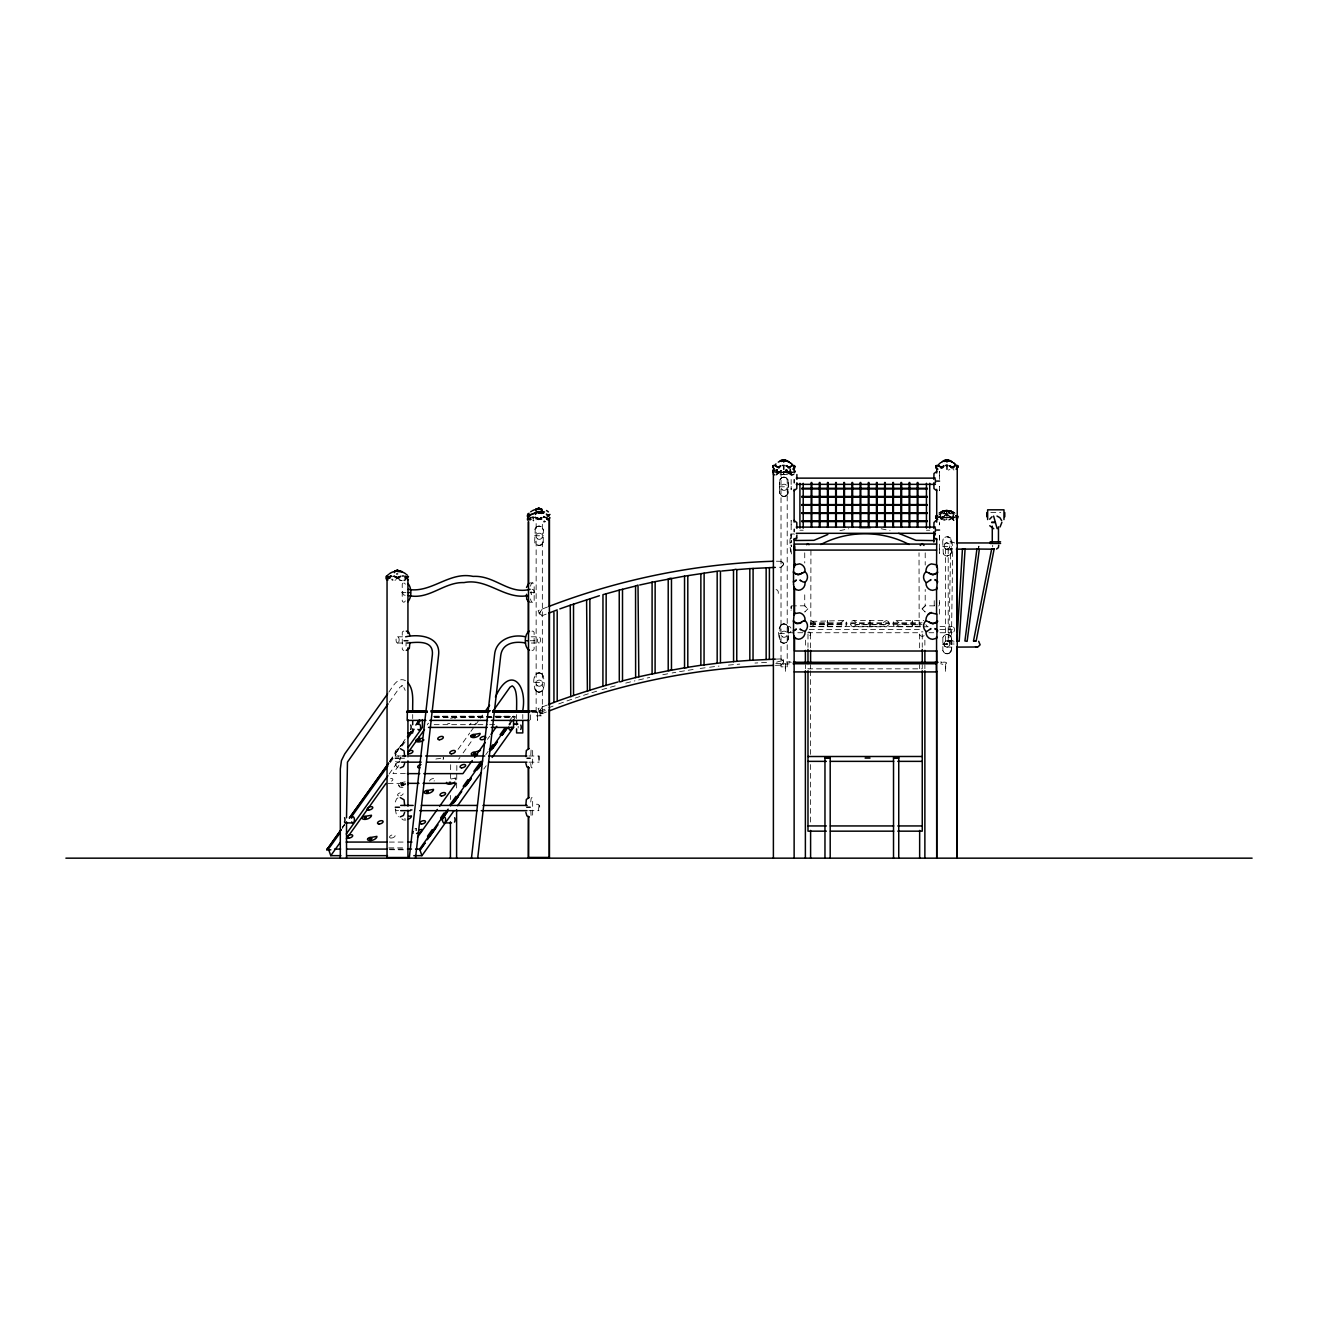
<?xml version="1.0" encoding="UTF-8"?>
<svg xmlns="http://www.w3.org/2000/svg" width="1318" height="1318" viewBox="0 0 1318 1318"><rect width="100%" height="100%" fill="white"/><g stroke="black" fill="none" stroke-linecap="round" stroke-linejoin="round"><path stroke-width="0.75" stroke-dasharray="5 3.75" d="M779.35 472.174L788.18 472.157M781.014 471.416L781.014 666.842L787.208 666.842L787.208 469.686M783.732 473.722L783.732 471.267L783.765 474.035M787.489 471.103L785.923 470.542L790.24 472.849L790.24 469.488M790.849 548.996C793.716 569.327 785.116 530.001 794.424 534.218M791.179 524.828L791.162 520.412L791.162 539.688L791.146 537.497M791.179 486.309C791.13 501.565 791.13 460.592 791.179 475.847M939.586 614.122L939.569 599.262L939.569 600.547M939.586 548.996L939.569 553.412L939.602 531.797M939.536 538.535L939.536 537.398C939.652 544.301 939.503 531.138 939.569 535.421M939.602 536.426L939.602 535.289M939.569 524.828L939.569 522.093M939.602 486.309L939.586 490.724L939.569 486.309M939.569 475.847L939.586 471.449L939.569 479.34M940.673 517.628L940.69 513.691L946.027 510.198M942.403 517.612L951.217 517.595M810.784 625.226L810.932 548.733M949.421 510.445L945.698 510.511L943.639 513.691C945.335 506.277 955.995 512.356 953.293 518.287L948.976 515.964L953.326 517.809A2.026 1.746 -90 0 0 953.771 519.144M954.627 514.284A13.823 11.977 90 0 0 946.802 510.923L946.818 519.737M946.785 519.737L946.785 518.732M531.088 591.452L531.105 593.792M948.927 641.075C956.028 642.657 945.434 637.632 951.448 644.008L951.448 640.976L948.878 641.174L950.607 549.161M951.398 644.008L952.716 548.898C940.541 553.741 941.744 537.332 954.66 542.95M530.742 802.003L531.072 798.889A4.415 1.12 -90 0 1 532.653 798.889L532.653 815.578A4.415 1.12 -90 0 1 531.072 815.578L530.742 808.988M827.127 622.607L827.49 620.564L827.869 622.607M869.567 622.607L869.946 620.564L870.325 622.607M912.007 622.607L912.385 620.564L912.764 622.607M827.869 624.732L827.506 626.775L827.127 624.732M870.325 624.732L869.946 626.775L869.567 624.732M912.764 624.732L912.385 626.775L912.007 624.732M790.915 608.241C791.525 600.794 791.228 615.967 791.08 610.316M450.69 764.687L450.41 779.169M456.852 765.511L456.605 791.475M400.82 784.259C409.618 782.085 396.372 790.388 402.616 783.732M401.43 786.006L403.226 785.462M810.339 626.66L843.866 626.775C847.853 626.874 847.771 620.366 843.784 620.564L809.021 621.453M889.271 624.435L888.431 621.453L886.223 620.564L853.669 620.564C849.682 620.366 849.583 626.874 853.57 626.775L886.306 626.775L889.271 624.435L850.621 624.435M395.285 802.003L396.537 798.889A4.415 4.267 -90 0 1 398.448 797.752M543.214 542.143L543.378 529.391L541.171 526.722M535.833 690.863C533.411 685.706 531.648 674.322 539.111 672.888M534.696 677.287L534.861 676.15M542.242 674.173C544.647 679.132 545.586 687.485 541.171 691.571M543.527 687.749L542.934 689.957M781.772 495.848L779.564 493.163L779.729 480.427M788.082 639.922L788.395 628.324L787.093 625.193M943.293 553.807L944.017 554.73A4.415 4.415 0 0 0 950.245 554.73C952.996 550.183 953.178 542.489 950.212 538.024A4.415 4.415 0 0 0 944.017 538.024L942.7 541.154L943.309 553.807M951.53 551.616L950.921 553.807M942.864 637.78L942.864 650.532M949.981 641.882C951.266 645.079 947.494 648.868 944.709 646.182C940.64 639.049 954.051 640.136 957.313 640.894M951.662 638.769L951.662 649.23L949.454 653.053M992.685 545.257L992.685 546.855M978.582 548.832L978.945 546.097L978.253 548.733M920.574 626.775L896.026 626.775C892.039 626.874 892.121 620.366 896.108 620.564L923.902 620.564M791.508 540.677L790.915 542.934L791.508 540.693M530.511 586.197L531.072 584.22A4.415 2.191 -90 0 1 534.169 584.22L534.169 600.926A4.415 2.191 -90 0 1 531.072 600.926L530.511 598.949M791.459 605.885L804.738 605.802L807.852 608.9L804.738 611.997L806.698 610.036M783.386 564.697L781.014 567.201L775.215 567.399M840.933 622.607L843.784 620.564M883.373 622.607L886.223 620.564M934.231 600.695L934.248 608.9M534.696 529.391L536.904 526.722M535.306 528.337L534.696 541.006L536.904 544.812M543.378 542.143L541.171 544.812M779.564 480.427L780.701 478.45M786.039 495.848L788.098 493.163L788.395 481.564L786.039 477.742M787.802 494.234L788.23 481.564M781.772 624.501C777.192 628.389 778.213 637.022 780.701 641.899A4.415 4.415 0 0 0 786.945 641.899L788.395 638.785L788.082 627.17M780.157 626.116L779.581 638.785L781.772 642.591M942.864 540.001L943.309 538.947M942.848 637.632L943.309 636.726M950.921 651.438L951.448 650.532M458.664 759.25L459.949 757.438M778.658 473.129L776.401 474.991M416.224 830.258L415.121 829.879M542.242 713.483C534.729 712.923 548.239 699.825 539.227 711.374L542.225 713.45M553.082 706.086L539.836 711.193L539.243 712.89A684.421 684.421 0 0 1 546.311 710.089M941.381 519.226L941.826 517.612L940.986 519.572M942.716 517.628L939.421 516.524L942.271 518.287M388.826 692.164C392.533 687.106 397.476 676.414 405.532 680.632M389.205 702.296L399.931 687.172L402.517 685.739L401.133 685.739L403.687 687.139L405.203 690.352M342.351 827.193L344.723 823.882M389.716 760.931L396.817 750.996M398.003 749.332L405.104 739.398M342.186 828.099L344.69 824.59M389.7 761.623L394.626 754.703M395.631 753.303L405.334 739.727M342.235 828.231L344.608 824.903M389.733 761.755L394.494 755.099M395.68 753.435L405.186 740.139M390.293 762.562L396.24 754.242M402.188 745.922L405.763 740.93M389.074 774.045L400.985 757.405M398.81 765.478L392.978 773.633L405.318 773.633M458.071 749.332L469.735 732.989M470.905 731.358L474.414 726.465M475.584 724.834L479.077 719.925M480.246 718.294L482.586 715.031M463.129 752.908L472.47 739.843M487.446 739.349L489.769 736.087M485.798 754.703L488.171 751.375M509.572 721.407C511.862 714.372 519.523 714.521 511.664 721.869M508.814 724.29L512.372 719.298M509.242 725.048L512.801 720.073M483.805 769.053L486.194 765.725M789.037 473.508L788.724 472.174L789.367 474.019M952.42 519.457L951.777 517.612L952.09 518.946M780.157 479.357L781.772 477.742M943.293 636.561L944.017 635.803A4.415 4.415 0 0 1 950.245 635.803L951.003 636.726M943.293 651.438L944.017 652.509A4.415 4.415 0 0 0 950.245 652.509L951.003 651.603M781.014 567.218L783.403 564.779L783.287 561.353L775.346 561.188M539.227 613.414L542.341 608.965L539.326 613.43L542.341 615.588L539.21 613.381M922.979 608.026L925.203 605.802L925.203 589.492M922.122 608.9L925.203 611.997L922.106 608.9L925.203 605.802L938.548 605.901M538.881 755.988L539.046 762.166L539.095 756.021L528.831 755.988M788.444 472.849L791.113 471.103C789.153 476.539 773.748 474.974 780.8 470.757L777.62 472.849L777.636 469.488L776.401 470.098M940.673 518.287L944.627 515.964L940.311 518.287M405.186 595.291C401.858 595.983 401.858 588.866 405.186 589.541M938.729 513.064L943.589 510.56M786.039 642.591L786.945 641.899M951.497 518.287L954.183 516.524L951.052 517.628M939.223 512.636L942.634 510.873L940.953 511.598M394.955 580.315L396.207 579.558M454.759 718.178A4.893 2.438 -19.3 0 0 454.825 717.503L449.85 718.425M443.655 759.102L443.21 757.273M455.221 778.905A4.893 2.438 -19.3 0 0 455.303 778.23L449.899 779.202A2.537 1.269 -19.3 0 0 448.104 779.35M777.356 469.735L775.758 470.196M792.826 474.991L794.111 474.414M793.765 474.628L791.311 474.991M949.388 653.217L947.098 653.629M536.772 526.722L539.111 526.129M541.319 544.812L538.963 545.405M781.623 477.742L783.963 477.149M786.171 495.848L783.831 496.441M536.772 673.465L537.826 673.037M541.319 691.571L538.963 692.164M781.623 624.501L783.963 623.908M786.171 642.591L783.831 643.184M788.971 662.279L789.91 661.883M950.805 513.723L946.588 510.165L943.457 513.691L944.495 513.723M547.53 606.972L538.139 610.58L540.364 616.363L547.316 613.694M547.316 704.998L538.139 708.524L540.364 714.307L547.711 711.489M952.535 548.716L950.476 549.145M785.034 470.098L786.698 469.537M948.268 470.098L949.916 469.537M545.141 521.78L543.691 521.944L545.57 521.631M940.129 516.92L938.745 516.195L942.37 517.99L940.772 517.809L954.693 517.71M440.772 758.229L438.037 758.789A2.537 1.269 -19.3 0 0 435.072 759.497M405.153 781.838L402.418 782.414A2.537 1.269 -19.3 0 0 398.629 783.831L398.464 784.177A2.537 1.269 -19.3 0 0 398.86 785.083L399.865 786.961A4.893 2.438 -19.3 0 0 405.269 786.566M405.763 783.567L403.028 784.144A2.537 1.269 -19.3 0 0 399.239 785.561L399.074 785.923A2.537 1.269 -19.3 0 0 399.469 786.83L399.832 786.945M943.21 510.659L944.578 510.33M405.4 818.923L404.478 818.84M950.476 548.848L952.057 548.881M839.912 530.676L848.743 528.749M775.758 475.09L778.806 472.717L776.368 471.103L779.218 472.849M944.182 510.445L947.906 510.511L950.13 513.691L949.108 513.723A11.055 9.572 -90 0 0 942.535 517.628M950.871 549.046L951.711 549.046M949.965 513.691L946.802 510.181L948.433 510.313M947.065 510.165L951.184 511.763L952.914 514.251M946.901 549.161C950.888 549.309 950.888 542.802 946.901 542.95M947.181 653.794L948.317 653.646M792.596 474.991L789.169 473.805M945.171 510.313L946.785 510.181L942.782 513.723A11.055 9.572 -90 0 0 939.19 514.91M811.13 626.775L814.063 624.732L840.933 624.732L843.866 626.775M853.57 626.775L856.519 624.732L883.373 624.732L886.306 626.775M896.026 626.775L898.958 624.732L919.107 624.732M414.956 828.676A2.537 1.269 -19.3 0 1 416.093 828.66L416.537 828.627M793.123 472.174L788.691 472.289M791.723 472.289L788.625 472.305M786.78 472.289L780.816 472.305M949.833 517.71L943.869 517.727M945.517 515.783L947.263 515.717M953.985 517.776L951.678 517.727M775.215 659.132L783.287 658.868L783.485 665.079L775.396 665.343M766.549 662.509L762.512 662.641A684.421 684.421 0 0 0 754.934 663.053M776.599 662.196C792.299 657.039 774.77 669.379 783.386 663.448A684.421 684.421 0 0 0 775.791 663.613M539.046 805.43C536.838 819.499 544.96 799.202 533.098 805.43M775.907 471.696L792.415 471.696M773.995 472.19L793.502 472.19M779.416 486.803L788.395 486.803M990.823 512.587L1000.79 512.587M946.538 510.165L940.294 513.723L953.293 513.723M938.449 517.117L954.743 517.117M937.032 517.628L956.555 517.628M799.927 530.215L803.206 530.215M926.439 530.215L929.717 530.215M534.548 535.767L543.527 535.767M942.7 546.377L951.662 546.377M950.278 548.963L951.398 548.963M530.149 582.935L532.62 582.935M776.071 589.591C779.235 589.525 779.053 596.016 775.857 595.439M401.578 592.573L405.96 592.573M530.165 592.573L534.811 592.573M530.149 602.211L532.62 602.211M810.784 622.821L846.815 622.821M850.637 622.821L889.255 622.821M893.077 622.821L922.04 622.821M810.685 623.628L846.93 623.628M850.522 623.628L889.37 623.628M892.961 623.628L920.541 623.628M810.768 624.435L846.831 624.435M893.06 624.435L922.056 624.435M920.293 625.226L919.157 625.226L919.025 552.786M809.96 626.528L921.315 626.528M940.047 626.528L952.304 626.528M923.967 626.775L928.201 626.775M809.351 629.625L921.315 629.625M939.899 629.625L952.304 629.625M789.054 632.739L803.288 632.739M807.637 632.739L921.315 632.739M928.992 632.739L933.721 632.739M940.047 632.739L952.304 632.739M779.416 633.546L788.395 633.546M947.098 634.353L950.36 635.655L951.596 638.933M947.131 634.518L950.294 635.803M397.542 636.808L403.605 636.808M531.236 636.808L538.897 636.808M530.133 640.729L534.762 640.729M954.15 641.882L946.901 641.882L946.901 643.991M397.657 643.019L407.641 643.019M531.352 643.019L539.029 643.019M942.7 643.991L954.15 643.991M942.716 644.156L951.596 644.156M946.901 647.105L955.237 647.105M791.278 662.279C784.572 660.466 778.691 665.211 790.438 663.745M940.887 662.279L941.744 662.279L940.805 661.883M942.568 662.279C949.273 661.191 947.016 666.183 940.64 663.745M534.548 682.526L543.527 682.526M530.429 710.764C531.319 710.155 542.258 710.962 537.546 712.231L537.546 720.386L537.069 712.231L530.775 712.231L530.462 720.386M531.088 711.143L538.469 711.143M531.236 711.407L538.683 711.407M531.319 711.736L538.815 711.736M434.034 716.185L485.321 716.185M495.568 716.185L514.02 716.185M434.133 716.415L484.777 716.415M494.909 716.415L513.147 716.415M433.951 716.745L494.876 716.745M496.902 716.745L515.19 716.745M434.001 716.877L515.223 716.877M434.561 717.635L513.559 717.635M434.166 724.653L487.66 724.653M489.719 724.653L497.94 724.653M397.904 755.988L400.771 755.988M399.502 758.262L404.642 758.262M397.278 762.166L400.161 762.166M528.979 762.166L539.046 762.166M388.085 783.353L404.544 783.353M528.979 810.669L538.881 810.669M389.337 842.07L405.812 842.07M388.81 847.886L405.021 847.886M389.238 849.089L405.433 849.089M389.7 849.698L405.993 849.83M940.986 517.809L947.263 520.528L953.54 516.887L951.81 517.776M946.34 515.717L948.087 515.783M775.923 472.305L778.856 472.289L775.775 472.289M402.237 580.711L399.42 580.002M783.831 477.149L786.171 477.742M783.963 496.441L781.623 495.848M948.383 536.887L947.098 536.739L950.36 538.024L949.388 537.332M538.963 526.129L541.319 526.722M539.111 545.405L536.772 544.812M946.901 640.894L949.092 641.8L949.998 643.991A3.097 3.097 0 0 1 945.352 646.677A3.097 3.097 0 0 1 945.352 641.306A3.097 3.097 0 0 1 949.998 643.991M783.831 623.908L786.171 624.501M783.963 643.184L781.623 642.591M538.963 672.888L541.319 673.465M539.111 692.164L536.772 691.571M896.108 620.564L898.942 622.607M853.669 620.564L856.502 622.607M811.213 620.564L814.063 622.607M881.198 528.749L890.045 530.676M949.026 510.33L950.393 510.659M401.842 580.744L398.794 579.558M941.167 517.71C942.485 523.164 956.786 519.226 949.751 516.178L952.914 518.287L952.914 514.91M949.998 510.56L951.349 510.972M952.65 511.598L950.97 510.873L953.524 512.076M954.15 520.429L952.617 519.572M953.046 469.521L953.935 469.999M953.771 520.33L952.222 519.226M790.718 469.999L789.811 469.521L789.877 472.849L786.698 470.757C796.78 473.772 778.839 477.413 775.709 470.757L779.053 472.849L779.663 472.19A11.055 9.572 -90 0 1 781.327 470.411M952.271 511.384L954.38 512.636M781.459 561.452L783.353 563.297L781.014 561.007M532.093 589.311C536.64 589.706 532.406 598.8 531.105 593.825M788.164 471.531L789.383 472.289L787.999 472.19A11.055 9.572 -90 0 0 785.726 469.916M947.411 510.264L950.607 513.723A11.055 9.572 -90 0 1 954.232 514.91M778.707 472.569L781.574 470.542L777.258 472.849L777.258 469.488M927.197 626.38L925.813 624.732M786.039 624.501L787.653 626.116M541.171 673.465L543.378 676.15M534.696 688.886L536.904 691.571M954.034 512.422L955.188 513.262M783.353 661.241L781.014 658.967L783.238 661.125M806.698 607.763L804.738 605.802L804.738 591.535M950.921 538.947L951.497 551.616M950.921 636.561L951.448 637.78M942.848 650.367L943.309 651.603M787.802 479.357L788.246 480.427M534.696 542.143L535.141 543.197M454.595 716.943L455.204 718.689M455.072 777.669L455.913 779.959M402.418 782.414L403.028 784.144M416.109 828.676L416.719 830.406M398.431 784.556L399.041 786.302M791.064 544.993L791.492 546.706L791.08 545.009M779.729 493.163L779.564 481.564M543.214 529.391L543.378 530.544M395.285 763.501L396.537 766.615A4.415 4.267 -90 0 0 398.448 767.751M790.833 534.12L790.849 535.421M530.742 763.501L531.072 766.615A4.415 1.12 -90 0 0 532.653 766.615L532.653 749.909A4.415 1.12 -90 0 0 531.072 749.909L530.742 756.516M946.802 510.923L946.802 518.238M400.573 759.399L400.557 758.591A3.097 2.998 -90 0 0 400.326 757.817M940.311 514.91L940.311 517.628M939.602 523.691L939.602 524.828M939.586 602.524L939.586 603.677M791.146 535.289L790.849 538.535M951.497 638.769L951.53 649.395M948.202 548.848L948.202 641.207M945.599 548.848L945.599 641.207M945.681 663.745L945.681 671.916L945.187 663.745M925.203 552.819L925.203 565.043M924.874 640.169L924.874 648.341M924.874 664.651L924.874 668.72M922.254 634.057L922.254 647.352M922.254 664.618L922.254 668.836L807.983 668.836L807.983 664.618M919.651 634.057L919.651 648.341M919.651 664.651L919.651 668.72M912.385 622.607L912.385 624.732M869.946 622.607L869.946 624.732M827.506 622.607L827.506 624.732M810.603 634.057L810.603 648.341M810.603 664.651L810.603 668.72M810.603 670.763L810.603 754.374M810.603 764.555L810.603 824.475M807.983 634.057L807.983 647.352M805.38 640.169L805.38 648.341M805.38 664.651L805.38 668.72M804.738 552.819L804.738 563M785.528 663.745L785.528 671.916L785.05 663.745M542.341 524.284L542.341 715.822L536.146 715.822L536.146 518.518M522.785 714.504L522.785 718.59M516.59 714.603L516.59 718.672M450.41 795.429L450.41 799.482M412.699 714.504L412.699 718.59M406.043 642.476L406.043 645.968M395.285 753.039L395.285 756.516M395.285 808.988L396.537 815.578A4.415 4.267 -90 0 0 398.448 816.732M790.948 631.19A3.097 2.191 -90 0 1 787.653 632.014A3.097 2.191 -90 0 1 787.653 627.253A3.097 2.191 -90 0 1 790.948 628.076M777.29 472.289A2.026 1.746 -90 0 1 775.989 474.249M775.659 469.916A11.055 9.572 -90 0 1 776.318 469.488M792.415 474.249A2.026 1.763 -90 0 1 790.207 472.289M944.314 513.723A11.055 9.572 -90 0 1 950.888 517.628M938.993 514.284A13.823 11.961 -90 0 1 954.611 514.284M544.383 520.594A2.026 1.005 -90 0 1 543.675 521.203M787.093 495.14A4.415 4.415 0 0 1 780.866 495.14M780.866 478.45A4.415 4.415 0 0 1 787.093 478.45M780.701 625.193A4.415 4.415 0 0 1 786.945 625.193M542.242 544.12A4.415 4.415 0 0 1 535.998 544.12M535.833 527.414A4.415 4.415 0 0 1 542.077 527.414M535.833 674.173A4.415 4.415 0 0 1 542.077 674.173M786.764 469.323A3.114 3.114 0 0 1 785.594 470.444M542.242 690.863A4.415 4.415 0 0 1 535.998 690.863M558.733 703.911A684.421 684.421 0 0 1 598.323 690.714M601.964 689.627A684.421 684.421 0 0 1 618.406 685.03M625.753 683.103A684.421 684.421 0 0 1 634.963 680.829M638.653 679.956A684.421 684.421 0 0 1 649.758 677.436M662.773 674.75A684.421 684.421 0 0 1 670.219 673.333M672.098 672.987A684.421 684.421 0 0 1 675.821 672.312M679.561 671.669A684.421 684.421 0 0 1 694.553 669.28M700.188 668.457A684.421 684.421 0 0 1 707.717 667.452M709.595 667.221A684.421 684.421 0 0 1 719.018 666.101M728.459 665.112A684.421 684.421 0 0 1 739.793 664.107M950.212 652.344A4.415 4.399 0 0 1 943.985 652.344M405.318 600.926A4.415 2.191 -90 0 1 402.221 600.926L402.221 584.22A4.415 2.191 -90 0 1 403.193 583.083M404.329 583.083A4.415 2.191 -90 0 1 405.318 584.22M509.143 724.966A3.097 1.549 -90 0 1 510.659 724.225M518.188 727.948A3.097 1.549 -90 0 1 518.205 726.333M429.684 781.047A2.933 1.45 -19.3 0 1 433.671 778.526A2.933 1.45 -19.3 0 1 434.067 781.047M475.419 723.187A2.933 1.45 -19.3 0 1 474.216 724.867M469.834 724.867A2.933 1.45 -19.3 0 1 471.02 723.187M427.427 724.867A2.933 1.45 -19.3 0 1 428.63 723.187M405.763 784.243A4.893 2.438 -19.3 0 1 399.255 785.231M398.58 795.874A2.933 1.45 -19.3 0 1 398.794 793.403A2.933 1.45 -19.3 0 1 403.044 793.057A2.933 1.45 -19.3 0 1 400.623 795.71M390.589 778.576A2.933 1.45 -19.3 0 1 392.748 779.992A2.933 1.45 -19.3 0 1 388.876 781.887M449.85 723.335A4.893 2.438 -19.3 0 1 447.675 723.318M443.441 757.834A4.893 2.438 -19.3 0 1 442.98 759.234M402.056 818.676A2.537 1.269 -19.3 0 0 402.468 819.549L402.83 819.664A4.893 2.438 -19.3 0 0 405.845 819.994M403.819 631.091A4.415 2.224 -90 0 0 402.254 632.376L402.254 649.082A4.415 2.224 -90 0 0 403.819 650.367M396.372 756.252A3.097 2.998 -90 0 1 398.662 756.186M400.013 760.898A3.097 2.998 -90 0 1 395.268 761.03M398.547 810.504A2.636 2.554 -90 0 1 395.235 809.054M396.537 749.909A4.415 4.267 -90 0 1 398.448 748.772M531.961 631.24A4.415 2.224 -90 0 1 534.12 632.376L534.12 649.082A4.415 2.224 -90 0 1 531.961 650.219M924.099 635.655A2.62 2.257 0 0 1 919.733 634.65A2.62 2.257 0 0 1 922.93 631.882M808.659 631.882A2.62 2.257 0 0 1 810.504 634.65A2.62 2.257 0 0 1 807.308 636.248M942.337 516.92L941.398 517.71L943.853 516.178L942.403 516.887M950.294 554.73L947.098 556.015L950.36 554.73M533.444 711.407L533.444 711.407M540.116 715.822L540.1 711.984L540.116 715.822M953.853 631.833A3.097 2.191 -90 0 0 952.865 626.643A3.097 2.191 -90 0 0 950.179 630.432A3.097 2.191 -90 0 0 953.853 631.833M782.562 636.891A3.097 3.097 0 0 0 787.208 634.205A3.097 3.097 0 0 0 782.562 631.52A3.097 3.097 0 0 0 782.562 636.891M782.562 489.966A3.097 3.097 0 0 0 787.208 487.281A3.097 3.097 0 0 0 782.562 484.596A3.097 3.097 0 0 0 782.562 489.966M537.695 685.854A3.097 3.097 0 0 0 542.357 683.169A3.097 3.097 0 0 0 537.695 680.483A3.097 3.097 0 0 0 537.695 685.854M537.695 538.947A3.097 3.097 0 0 0 542.357 536.261A3.097 3.097 0 0 0 537.695 533.576A3.097 3.097 0 0 0 537.695 538.947M945.352 548.733A3.097 3.097 0 0 0 949.998 546.047A3.097 3.097 0 0 0 945.352 543.362A3.097 3.097 0 0 0 945.352 548.733M391.133 838.067A2.933 1.45 -19.3 0 0 395.136 835.546A2.933 1.45 -19.3 0 0 390.738 835.546A2.933 1.45 -19.3 0 0 391.133 838.067M540.1 642.031A3.097 1.549 -90 0 0 539.309 636.891A3.097 1.549 -90 0 0 537.48 640.828A3.097 1.549 -90 0 0 540.1 642.031M398.728 642.031A3.097 1.549 -90 0 0 397.937 636.891A3.097 1.549 -90 0 0 396.108 640.828A3.097 1.549 -90 0 0 398.728 642.031"/><path stroke-width="1.5" d="M783.732 466.374L783.732 469.34M790.24 466.654L790.24 467.956L785.923 465.633L787.489 466.21M793.535 621.766L793.535 620.63L793.535 633.266M793.535 572.803L793.535 571.666L793.535 584.302M794.54 546.542L794.54 550.084L936.554 550.084M795.677 629.625C796.912 627.352 796.006 630.778 793.601 630.399M795.677 580.645C796.912 578.388 796.006 581.798 793.601 581.436M796.879 535.092L796.5 538.255L794.029 539.688M800.586 629.625C798.395 627.73 802.547 631.207 804.804 631.223M800.586 580.645C798.131 578.256 803.733 583.89 805.66 581.699A6.936 6.936 0 0 0 805.298 571.897L798.131 574.961L793.584 572.506M936.719 671.208L936.719 858.166L936.571 636.676M936.719 662.987L936.719 650.664M940.854 466.654L940.854 467.956L944.034 465.864L941.579 467.396L942.584 467.692M946.967 465.518L946.967 469.34M953.474 466.654L953.474 467.956L949.141 465.633L952.601 467.396L951.398 467.659M957.23 646.561L957.23 858.166L957.23 468.846M957.23 632.179L957.23 547.942M957.23 543.823L957.23 519.177M783.749 462.124L783.749 460.987M946.967 462.124L946.983 460.987M936.686 589.064L936.686 589.064A13.724 5.239 -39.6 0 1 936.917 588.421L937.428 568.173M936.686 638.044L936.686 638.044A13.724 5.239 -39.6 0 1 936.917 637.401L936.933 614.682A13.361 5.091 35.4 0 1 936.686 614.023A9.539 1.236 35.4 0 1 936.521 613.76M783.749 460.641L783.749 460.608A13.823 11.977 90 0 1 784.688 460.641A13.823 11.961 -90 0 0 782.81 460.641M946.983 460.641L946.983 460.608A13.823 11.977 90 0 1 947.922 460.641A13.823 11.961 -90 0 0 946.044 460.641M400.029 571.024C390.095 569.145 410.656 572.655 397.492 571.501L397.459 570.381L394.247 571.501L397.113 570.381M538.98 513.328L538.98 511.615L542.802 513.328L539.342 511.615M538.897 513.213L538.963 511.648L535.701 512.735A13.823 13.823 0 0 0 531.681 514.448M398.596 571.32A13.823 6.92 -90 0 0 397.492 571.155L397.492 571.024A13.823 6.92 90 0 0 396.405 571.32M539.26 508.353L542.11 509.473L538.864 509.012A13.823 6.903 -90 0 1 540.495 509.506A13.823 6.92 90 0 0 537.233 509.506M794.77 467.956L794.556 465.649L794.326 467.297M957.774 465.649L957.543 467.297M794.853 471.103L794.787 472.289L794.556 470.542M957.609 515.964L957.379 517.628M958.087 466.21L957.906 467.396M957.906 516.524L957.626 518.287M937.51 572.869L937.51 571.732M937.51 621.832L937.51 620.696M962.47 548.799L956.934 641.009L959.207 641.256L965.073 549.128L964.018 549.062M526.508 587.433L528.946 583.182M793.881 566.575L793.535 571.567M794.029 614.962L793.535 620.531M450.69 782.249L449.29 782.249M409.255 858.166L432.353 654.865C433.721 640.729 419.421 641.767 407.641 643.019M415.499 858.166L438.564 655.211C440.92 636.413 419.338 633.777 405.631 636.808M471.465 858.166L494.596 654.519C495.93 639.625 512.455 633.596 525.47 636.808M477.709 858.166L500.725 655.557C502.257 642.887 515.124 640.927 525.585 643.019M1001.911 522.29L1000.065 526.953M395.285 753.039L395.861 750.832M404.642 763.484L403.407 766.549L400.277 767.9M404.642 812.465L403.407 815.512L400.277 816.88M990.872 549.161L979.356 549.062L967.115 641.322L964.908 640.993L976.935 548.815M794.26 663.58L795.594 662.279M408.316 710.764L406.669 712.231L427.18 712.231M930.475 580.48L930.903 579.591L925.994 583.149A6.936 6.936 0 0 0 932.666 590.349L936.587 589.245M930.475 629.444L930.903 628.554L925.994 632.129A6.936 6.936 0 0 0 932.666 639.312L936.587 638.209M652.097 674.009L671.472 670.088L671.472 578.487L670.269 578.223L668.21 579.063L668.21 670.697L671.224 670.252M991.861 549.128L994.167 548.832L976.111 641.289L973.689 640.894L974.776 641.158M793.963 565.999L794.079 565.57A13.361 5.091 -35.4 0 0 794.375 564.994L794.952 564.582M793.963 614.962L794.079 614.55A13.361 5.091 -35.4 0 0 794.375 613.957A9.539 1.236 -35.4 0 0 794.54 613.694M794.177 565.224L794.194 565.175A13.361 5.091 -35.4 0 0 794.424 564.582L795.001 564.17M794.177 614.204L794.194 614.139A13.361 5.091 -35.4 0 0 794.424 613.545A9.539 1.252 -35.4 0 0 794.589 613.282L795.001 613.15M392.039 576.493L390.688 576.015M399.206 577.202A11.055 5.519 -90 0 0 398.909 577.844L393.769 576.18L397.575 577.927L400.441 576.411M781.492 461.498L783.485 459.834L785.215 460.493L783.535 459.834L781.871 460.954M944.726 461.498L946.719 459.834L951.431 461.498M446.72 782.365L446.538 782.711A2.537 1.269 -19.3 0 0 446.95 783.617L447.329 783.749A4.893 2.438 -19.3 0 0 454.759 782.101M388.53 577.103L389.453 576.411L387.723 578.503L388.497 577.152M529.902 515.074L530.824 514.382L529.424 515.931L527.645 514.168L529.292 515.865M529.161 519.737L530.907 517.644L529.968 518.336M804.936 582.309L805.067 583.083A6.936 6.936 0 0 1 798.395 590.283L794.375 588.998A13.724 5.223 39.6 0 0 794.144 588.355L793.535 584.385M801.805 621.832C798.164 625.292 803.09 619.658 805.298 620.86A6.936 6.936 0 0 1 805.66 630.663L805.067 632.063A6.936 6.936 0 0 1 798.395 639.246L794.375 637.978A13.724 5.223 39.6 0 0 794.144 637.335L793.535 633.365M796.138 589.558L794.424 588.586A13.724 5.239 39.6 0 0 794.194 587.943L793.963 587.136M796.138 638.538L794.556 637.681A13.724 5.239 39.6 0 0 794.194 636.923L793.93 635.984M937.543 465.946L936.834 465.386L937.757 465.468M773.172 467.297L772.941 465.649L772.694 467.346M773.172 472.19L772.941 470.542L772.925 472.849M936.604 467.297L935.961 467.956L935.978 465.864L936.159 467.956M936.423 517.628C935.22 518.419 935.813 514.234 935.978 518.287M573.528 604.105L573.528 695.476L570.743 696.711L570.266 605.242L599.393 595.736M801.805 572.852L800.586 574.154L795.677 574.137L794.474 572.852M936.587 572.918L935.368 574.22L930.475 574.203L929.256 572.918M936.587 621.898L935.368 623.183L930.475 623.167L929.256 621.898M387.657 693.795L344.739 753.929L341.444 760.585L340.308 769.004L340.308 858.002M388.036 703.927L347.458 762.134L346.519 817.786M341.115 829.582L326.798 849.83L341.049 829.895M388.678 763.023L349.319 818.116L388.546 763.419M407.509 736.68L411.282 731.408M415.829 725.048L419.602 719.743M407.559 736.828L411.117 731.836M417.065 723.533L419.437 720.205M340.357 832.449L328.462 849.089L330.769 855.662L340.884 855.662M351.049 817.473L387.92 765.89M408.135 737.602L414.083 729.282M417.641 724.29L420.03 720.962M330.769 855.662L340.291 842.334M346.239 834.014L387.887 775.725M408.119 747.405L422.403 727.421L422.403 719.579M346.403 838.808L386.026 783.353M408.152 752.413L424.478 729.546M484.909 711.769L489.588 705.229M495.42 697.057C509.934 664.667 527.497 683.861 522.785 710.402M493.476 710.451L510.033 687.172L512.241 685.871C517.644 689.017 516.574 702.445 516.59 710.534M417.526 837.177L437.345 809.45M439.668 806.188L455.995 783.353L423.062 783.353M472.272 760.568L462.931 773.633L423.836 773.633M474.612 757.306L485.106 742.611M490.939 734.439L496.771 726.284M427.526 836.238L432.271 829.582M440.607 817.934L444.166 812.942M450.113 804.623L456.061 796.303M463.195 786.319L467.956 779.663M473.903 771.343L481.037 761.359M489.357 749.711L492.932 744.719M500.066 734.736L504.81 728.08M415.565 849.089L419.618 849.089L448.153 809.153M450.542 805.825L482.652 760.898M489.785 750.914L506.425 727.618M420.162 849.698L424.923 843.059M427.296 839.731L437.988 824.771M447.477 811.476L441.546 819.78L447.527 811.608M453.425 803.173L461.728 791.525M465.303 786.549L471.234 778.23M477.182 769.926L481.927 763.287M491.433 749.975L497.364 741.672M502.125 735.032L506.87 728.376M420.211 849.83L424.973 843.191M429.717 836.535L435.648 828.231M454.661 801.641L458.219 796.649M466.539 785.017L471.284 778.378M478.418 768.394L481.976 763.419M492.668 748.459L497.413 741.803M502.158 735.164L506.919 728.508M413.819 855.662L421.925 855.662L454.051 810.685M457.626 805.693L481.432 772.381M492.141 757.405L513.559 727.421L513.559 719.579M589.854 598.751L589.854 690.187L587.4 691.34L586.592 599.772M989.67 519.193L992.026 516.755M535.157 513.213C536.245 509.176 551.122 515.223 538.947 512.257M619.229 590.135L622.508 589.311L622.508 680.862L620.86 681.752L619.295 681.719L619.229 590.135L602.969 594.665L602.919 686.233L617.862 682.016M606.115 685.393L606.181 593.825M386.932 576.065L386.586 576.493A2.026 2.026 0 0 0 388.019 579.969M530.479 519.078L529.968 519.737L527.727 517.414M635.622 677.633L635.556 586.049L638.011 585.06L638.818 676.793L622.508 680.862M652.097 674.009L652.097 582.194M655.095 673.3L655.145 581.65L652.097 582.194M687.798 575.636L687.798 667.303L685.739 668.061L684.536 667.814L684.536 576.147L719.233 570.892L720.452 571.172L720.452 662.872L700.863 665.293L700.863 573.61M704.059 664.964L704.125 573.198M942.535 461.498L946.505 459.834L949.916 460.493M733.566 661.685L733.5 569.92L735.559 569.294L736.762 569.623L736.762 661.323L721.111 662.789M775.215 659.132L749.827 660.351L749.827 568.618L775.215 567.399M753.039 660.203L753.089 568.42M405.829 578.24L408.498 576.411M548.799 519.078L549.936 517.644L547.909 519.737L547.382 519.078M407.015 577.927L405.944 577.844A11.055 11.055 0 0 0 405.351 577.202M408.168 576.74L405.549 578.207M549.54 514.712L548.387 515.898L549.87 514.382M769.366 659.379L769.415 567.58M806.698 544.746L807.835 543.609L808.972 544.746M920.244 545.471L922.106 543.609L923.967 545.471M945.105 460.954L946.769 459.834L948.449 460.493M408.003 601.7C411.842 597.103 411.842 588.042 408.003 583.462M978.829 549.046L956.341 549.161M935.269 534.515L933.951 536.261L933.836 542.093M794.952 613.562L799.68 612.821A6.936 6.936 0 0 1 805.067 619.328L804.178 620.959M794.935 564.071L794.424 564.582A9.539 1.252 -35.4 0 0 794.589 564.318M937.378 567.844L936.933 565.702A13.361 5.091 35.4 0 1 936.686 565.06A9.539 1.236 35.4 0 1 936.521 564.796L931.381 563.906A6.936 6.936 0 0 0 925.994 570.414L925.747 571.963A6.936 6.936 0 0 0 925.384 581.765L926.126 582.375M936.571 587.515L936.571 614.139L931.381 612.886A6.936 6.936 0 0 0 925.994 619.394L925.747 620.926A6.936 6.936 0 0 0 925.384 630.729L926.126 631.338M788.164 466.638L789.268 467.346L791.788 465.864L788.79 467.676M655.145 581.65L684.536 576.147M397.097 578.207L400.441 576.411M535.223 517.414L539.078 519.16L541.879 517.644L538.551 519.44M397.624 577.943L396.421 577.844A11.055 5.519 -90 0 0 396.125 577.202M539.062 519.127L537.859 519.078A11.055 5.519 -90 0 0 537.563 518.435M405.697 579.558L404.115 580.398M538.848 508.451L538.864 509.012A13.823 13.823 0 0 0 535.619 509.506L538.452 508.353L541.401 509.012L536.327 509.012L538.815 508.386M547.332 519.457L548.486 519.127L546.426 517.43M535.619 509.473L538.469 508.353M941.876 467.659L938.35 465.633M328.034 847.886L326.749 849.698L330.851 849.83M408.036 782.711L408.432 783.172A4.893 2.438 -19.3 0 1 407.97 784.589M480.477 750.469L475.287 751.985A2.537 1.269 -19.3 0 0 471.514 753.418L471.333 753.764A2.537 1.269 -19.3 0 0 471.745 754.67L472.124 754.802A4.893 2.438 -19.3 0 0 477.544 754.407M671.257 670.236L684.536 667.814M780.009 460.954L783.271 459.834L785.627 460.954L783.963 459.834L782.282 460.493L786.681 460.493M937.46 572.572L932.93 575.027L926.109 571.699M937.46 621.552L932.93 623.991L926.109 620.679M827.836 534.482L813.947 540.331L795.545 540.495M820.834 544.499C848.001 530.182 881.94 530.182 909.123 544.499M529.095 748.624L526.327 750.469L525.849 756.565M935.994 520.511L933.968 522.554L933.869 528.37M996.507 549.046L998.418 547.596L998.731 545.257M396.388 570.48L394.955 571.024L397.476 570.414M549.26 606.296C620.778 578.915 696.925 563.61 773.452 561.254M548.963 613.068L557.201 609.904M548.963 704.356L557.201 701.192L557.201 611.272M549.507 710.797C620.91 683.202 697.008 667.781 773.518 665.392M536.41 512.257L537.859 511.714M408.761 816.287L411.43 815.908A4.893 2.438 -19.3 0 1 408.267 819.285M419.47 829.829L422.122 829.434A4.893 2.438 -19.3 0 1 416.554 833.536M559.853 608.883L570.266 605.242M557.728 700.995L570.266 696.612M573.528 695.476L586.592 691.225M780.816 460.493L784.226 459.834L788.197 461.498M944.05 460.493L946.934 459.867M589.854 690.187L602.919 686.233M941.579 467.396L942.897 467.297L940.854 467.297M529.441 631.19C523.889 633.727 523.889 647.748 529.441 650.268M622.508 589.311L635.556 586.049M537.069 511.961L538.551 511.615M422.419 738.179L419.684 738.755A2.537 1.269 -19.3 0 0 415.895 740.189M788.18 467.659L790.24 467.297M639.675 585.011L651.883 582.358M638.818 676.793L651.883 673.943M535.207 517.43L540.331 519.078A11.055 5.536 90 0 1 540.627 518.435M406.076 576.757L404.988 576.197L407.344 577.844A11.055 5.519 -90 0 0 407.048 577.202M547.003 519.44L548.486 519.177M991.663 549.079L973.508 640.976L974.826 640.927M687.798 667.303L700.253 665.376M406.29 650.367L409.305 648.489L409.931 642.443M529.095 797.604L526.327 799.433L525.849 805.545M948.845 460.954L947.181 459.834L948.861 460.954M936.719 471.449L933.968 473.574L933.869 479.406M794.029 490.724L796.78 488.583L796.879 482.767M956.901 647.105L977.907 646.99L980.114 644.799L978.664 641.306M721.786 571.007L733.5 569.92M736.762 569.623L749.827 568.618M736.762 661.323L749.827 660.351M956.193 465.468L957.132 465.386L956.423 465.946A2.026 1.746 -90 0 1 956.934 467.396M792.975 465.468L793.897 465.402L793.205 465.946A11.055 9.572 -90 0 0 792.662 465.518M544.548 511.895L544.054 511.928A11.055 5.536 90 0 0 543.626 512.027M973.557 640.993L974.529 640.96M532.06 513.987L533.131 513.938M532.143 517.249L533.609 517.167M543.51 517.249L545.075 517.167M402.072 576.015L403.621 575.95M782.464 465.468L784.21 465.402M396.619 573.956L397.591 573.907M408.316 589.393C431.53 593.364 449.273 571.188 473.113 576.394C495.041 575.159 508.699 594.995 530.133 589.311M777.307 466.803L779.663 466.803M951.481 466.803L953.721 466.803M951.118 467.396L953.474 467.297M796.27 478.137L935.418 478.137M936.703 481.086L939.569 481.086M796.27 484.349L935.418 484.349M801.706 488.286L927.394 488.286M801.706 488.929L927.394 488.929M801.706 496.441L927.394 496.441M801.706 497.1L927.394 497.1M801.706 504.613L927.394 504.613M801.706 505.255L927.394 505.255M801.706 512.768L927.394 512.768M801.706 513.427L927.394 513.427M547.316 515.816L548.963 515.915M537.859 519.078L541.649 519.16M801.706 520.939L927.394 520.939M801.706 521.582L927.394 521.582M796.27 527.118L935.418 527.118M859.55 527.595L870.407 527.595M936.703 530.05L939.569 530.05M796.27 533.312L935.418 533.312M990.147 541.813L1000.593 541.813M956.637 542.95L990.872 542.95M990.147 543.444L1000.593 543.444M936.554 544.087L794.54 544.087L794.54 567.02M387.41 577.943L390.112 577.943M396.421 577.844L398.893 577.844M404.89 577.943L407.591 577.943M935.368 580.48L934.94 579.591L937.46 581.502M408.432 592.573L409.882 592.573M528.271 595.522C504.992 600.283 487.594 577.745 464.002 582.589C443.853 581.848 428.877 600.415 408.316 595.456M935.368 629.444L934.94 628.554L937.46 630.465M404.066 640.729L407.97 640.729M526.442 640.729L527.859 640.729M936.571 651.01L794.54 651.01L794.54 636.676M793.403 662.279L938.054 662.279M793.139 663.745L936.455 663.745M794.26 671.916L936.455 671.916L936.423 663.251L935.17 662.279M407.493 710.929L426.785 710.764M430.887 710.764L490.362 710.764M492.899 710.929L529.506 710.929M407.163 711.143L425.516 711.143M431.645 711.143L488.764 711.143M492.85 711.143L529.572 711.143M406.9 711.407L427.345 711.407M431.447 711.407L488.714 711.407M492.8 711.407L529.622 711.407M406.735 711.736L427.213 711.736M431.315 711.736L488.681 711.736M492.784 711.736L529.655 711.736M431.283 712.231L488.665 712.231M492.767 712.231L529.671 712.231M425.879 720.386L407.18 720.386L407.377 712.231M429.783 720.386L487.578 720.386M491.433 720.386L528.716 720.386M514.036 724.109L517.826 724.109M428.482 727.421L487.232 727.421M491.284 727.421L513.559 727.421M408.036 732.923L412.699 732.923L412.699 728.821M402.204 755.988L406.142 755.988M409.305 755.988L421.546 755.988M425.615 755.988L484.744 755.988M488.813 755.988L526.821 755.988M807.983 756.516L922.254 756.483M824.969 758.081L830.192 758.081M865.119 758.081L870.012 758.081M893.522 758.081L898.744 758.081M395.285 758.262L398.761 758.262M527.019 758.262L530.215 758.262M807.983 761.359L826.353 761.359M830.439 761.359L893.686 761.359M897.772 761.359L922.254 761.359M401.595 762.166L421.2 762.166M427.312 762.166L482.404 762.166M488.517 762.166L526.953 762.166M407.377 773.633L419.734 773.633M408.662 783.353L418.959 783.353M400.688 805.43L413.16 805.43M421.365 805.43L476.836 805.43M482.998 805.43L527.151 805.43M395.285 807.242L399.502 807.242M526.739 807.242L530.215 807.242M400.656 810.669L410.359 810.669M419.668 810.669L477.149 810.669M481.251 810.669L526.986 810.669M345.234 822.91L352.812 822.91M444.1 822.91A3.097 1.549 -90 0 0 445.418 818.396L445.187 817.72A3.097 1.549 -90 0 0 442.617 818.61A3.097 1.549 -90 0 0 444.1 822.91L451.547 822.91M807.983 825.941L826.353 825.941M830.439 825.941L893.686 825.941M897.772 825.941L922.254 825.941M826.353 831.164L807.983 831.164L807.983 670.747M830.439 831.164L893.686 831.164M897.772 831.164L922.254 831.164L922.254 670.747M346.14 842.07L387.294 842.07M407.872 842.07L411.974 842.07M334.541 849.089L340.621 849.089M346.683 849.089L387.212 849.089M407.46 849.089L411.513 849.089M346.964 855.662L387.476 855.662M65.9 858.166L1252.1 858.166M934.462 540.594L916.01 540.331L898.678 533.345M773.6 465.402L774.539 465.468M773.6 470.295L774.539 470.361M936.637 515.717L937.592 515.783M947.032 459.867L948.449 460.493M977.099 647.105L975.534 646.677M936.719 490.724L933.968 488.583L933.869 482.767M794.029 520.412L796.78 522.554L796.879 528.37M936.719 539.688L933.968 537.563L933.869 531.731M400.277 748.624L404.082 750.881L404.642 756.532M400.277 797.604L404.082 799.845L404.642 805.496M529.095 767.9L526.92 766.944L525.849 763.353M529.095 816.88L526.92 815.908L525.849 812.333M406.29 631.091L408.926 632.409L409.931 635.589M778.641 467.659L780.8 465.864L777.636 467.297L779.3 467.676M530.479 519.44L529.408 519.16L530.89 519.457M389.436 578.223L388.003 577.943L389.041 578.207M804.178 571.996L805.067 570.348A6.936 6.936 0 0 0 799.68 563.84L794.375 564.994A9.539 1.236 -35.4 0 0 794.54 564.73M397.888 570.381L400.738 571.501M952.601 467.396L951.234 467.297A11.055 9.572 -90 0 0 950.723 466.654M529.457 519.16L527.727 517.43M778.213 467.346L775.116 465.649L778.345 467.396M996.985 516.046L999.934 517.694L1001.664 520.61M993.756 528.716L989.752 525.734M938.35 465.649L941.447 467.346M793.584 621.486L796.863 623.711L800.438 623.249L795.677 623.101L794.474 621.832M773.386 474.414L774.292 474.892M528.946 601.964L526.722 599.295L526.508 594.286M547.431 514.728L546.36 514.168L548.486 515.915L547.827 515.157M546.542 510.527L548.403 511.895M553.939 702.445L553.939 612.524M717.173 663.284L717.173 571.584M407.723 682.46C414.28 690.088 412.419 701.192 412.699 710.402M417.938 729.348L419.025 730.304A3.097 1.549 -90 0 0 420.426 725.707L419.865 724.554A3.097 1.549 -90 0 0 418.317 724.488M772.793 467.346L772.76 465.864L772.826 467.396M419.075 737.026L419.684 738.755M419.618 849.089L421.925 855.662M993.607 516.079L997.149 528.683M796.55 537.052L796.55 538.716M796.879 474.529L796.879 479.406M1004.777 512.587L1004.777 516.804M1003.97 519.556L1003.97 509.819L987.643 509.819L987.643 519.556M998.467 526.87L998.467 541.813M992.273 526.146L992.273 541.813M986.82 512.587L986.82 516.804M937.51 581.189L937.51 582.605M937.51 630.152L937.51 631.586M936.719 468.846L936.719 472.948M936.719 489.34L936.719 522.126M936.719 538.518L936.571 567.02M935.418 479.703L935.418 482.8M935.418 528.551L935.418 531.648M929.717 483.294L929.717 528.172M926.439 483.294L926.439 528.172M924.874 650.367L924.874 662.608M924.874 670.763L924.874 858.166M922.254 649.412L922.254 662.295M919.651 830.422L919.651 858.166M917.938 482.487L917.938 527.381M917.279 482.487L917.279 527.381M909.766 482.487L909.766 527.381M909.123 482.487L909.123 527.381M901.611 482.487L901.611 527.381M900.952 482.487L900.952 527.381M898.744 858.166L898.744 757.455L893.522 757.455L893.522 858.166M893.439 482.487L893.439 527.381M892.797 482.487L892.797 527.381M885.284 482.487L885.284 527.381M884.625 482.487L884.625 527.381M877.129 482.487L877.129 527.381M876.47 482.487L876.47 527.381M868.957 482.487L868.957 527.381M868.315 482.487L868.315 527.381M860.802 482.487L860.802 527.381M860.143 482.487L860.143 527.381M852.631 482.487L852.631 527.381M851.988 482.487L851.988 527.381M844.476 482.487L844.476 527.381M843.817 482.487L843.817 527.381M836.32 482.487L836.32 527.381M835.661 482.487L835.661 527.381M830.192 858.166L830.192 757.455L824.969 757.455L824.969 858.166M828.149 482.487L828.149 527.381M827.49 482.487L827.49 527.381M819.994 482.487L819.994 527.381M819.335 482.487L819.335 527.381M811.822 482.487L811.822 527.381M811.18 482.487L811.18 527.381M810.603 650.367L810.603 662.608M810.603 830.422L810.603 858.166M807.983 649.412L807.983 662.295M805.38 650.367L805.38 662.608M805.38 670.763L805.38 858.166M803.206 483.294L803.206 528.172M799.927 483.294L799.927 528.172M794.54 587.515L794.54 614.139M794.128 466.803L794.128 472.948M794.227 479.703L794.227 482.8M794.128 489.34L794.128 522.126M794.227 529.276L794.227 531.648M794.128 538.518L794.128 565.158M794.128 587.696L794.128 614.336M794.128 636.874L794.128 858.166M793.535 581.123L793.535 582.54M793.535 630.086L793.535 631.52M773.386 468.846L773.386 858.166M766.153 567.696L766.153 659.428M549.392 519.16L549.392 857.507L528.502 857.507L528.502 816.501L528.419 857.672L549.309 857.672L549.309 709.446M549.309 520.033L549.309 606.494M549.309 612.672L549.309 705.328M528.502 521.22L528.502 748.838M528.502 767.29L528.502 798.049L528.419 767.092M528.419 522.093L528.419 583.858M528.419 600.316L528.419 633.266M528.419 649.741L528.419 711.506M528.419 719.727L528.419 748.558M522.785 720.633L522.785 732.923L516.59 732.923L516.59 728.854M516.59 720.715L516.59 724.785M456.605 809.68L456.605 858.002M450.41 821.822L450.41 858.002M412.699 720.633L412.699 724.735M407.937 579.986L407.937 633.447M407.937 647.83L407.937 711.555M407.937 719.776L407.937 756.779M407.937 760.898L407.937 806.122M407.937 810.24L407.937 857.507L387.047 857.507L387.047 579.986M346.519 821.822L346.519 858.002M389.634 577.202A11.055 11.055 0 0 0 389.041 577.844L388.53 578.503L386.289 576.18L388.052 577.943A11.055 5.536 90 0 1 388.266 577.202M390.26 576.609A11.055 11.055 0 0 1 390.952 576.065M387.673 575.258A13.823 13.823 0 0 1 388.464 574.5M389.321 573.824A13.823 13.823 0 0 1 393.192 571.831M395.318 571.32A13.823 13.823 0 0 1 399.667 571.32M401.792 571.831A13.823 13.823 0 0 1 405.664 573.824M406.521 574.5A13.823 13.823 0 0 1 407.311 575.258M394.329 572.671A13.823 6.92 90 0 1 394.823 572.21M392.748 579.969A2.026 1.021 -90 0 1 392.023 579.36M408.415 579.36A2.026 2.026 0 0 1 407.509 579.887M775.248 464.71A13.823 11.961 -90 0 1 775.94 463.952M778.295 462.124A13.823 11.961 -90 0 1 780.042 461.284M793.485 468.401A2.026 1.763 -90 0 1 792.843 469.142M774.309 468.829A2.026 1.746 -90 0 1 774.028 468.401M928.251 614.155A6.936 6.936 0 0 1 931.431 612.475M938.482 464.71A13.823 11.961 -90 0 1 939.174 463.952M939.915 463.277A13.823 11.961 -90 0 1 940.69 462.667M941.513 462.124A13.823 11.961 -90 0 1 943.26 461.284M937.889 469.142A2.026 1.746 -90 0 1 937.246 468.401M956.703 468.401A2.026 1.746 -90 0 1 956.061 469.142M774.028 471.267A2.026 1.746 -90 0 1 774.309 470.856M937.708 519.473A2.026 1.746 -90 0 1 937.082 518.732M956.242 516.277A2.026 1.746 -90 0 1 956.242 519.144M535.701 510.643A13.823 6.92 90 0 1 536.195 510.198M548.42 515.173A11.055 5.519 90 0 1 548.716 515.816M529.045 513.229A13.823 13.823 0 0 0 528.304 514.036L527.958 514.465A2.026 2.026 0 0 0 527.958 517.348M530.693 511.796A13.823 13.823 0 0 1 531.599 511.186M532.554 510.643A13.823 13.823 0 0 1 534.564 509.802M541.006 509.802A13.823 6.903 -90 0 1 542.028 510.643M542.489 511.186A13.823 6.903 -90 0 1 542.95 511.796M546.163 517.842A11.055 11.055 0 0 1 546.805 518.435M535.306 514.448A13.823 6.92 90 0 1 535.783 513.905M536.278 513.443A13.823 6.92 90 0 1 537.859 512.554M540.034 512.554A13.823 6.903 -90 0 1 541.599 513.443M543.84 516.491A13.823 6.903 -90 0 1 544.219 517.299M533.477 520.594A2.026 1.021 -90 0 1 533.312 520.182M533.213 518.649A2.026 1.021 -90 0 1 533.312 518.155M528.37 517.299A13.823 13.823 0 0 1 529.111 516.491M529.918 515.733A13.823 13.823 0 0 1 530.775 515.058M527.711 520.182A2.026 2.026 0 0 1 527.711 518.155M454.661 817.72A3.097 1.549 -90 0 1 454.545 822.102M511.763 727.272A3.097 1.549 -90 0 1 510.181 730.304L508.863 728.706A3.097 1.549 -90 0 1 508.666 727.141M344.558 817.72A3.097 1.549 -90 0 1 344.459 822.102M520.808 725.065A3.097 1.549 -90 0 1 520.758 729.447M351.577 818.132A3.097 1.549 -90 0 1 354.031 817.72L354.262 818.396A3.097 1.549 -90 0 1 353.768 822.366A3.097 1.549 -90 0 1 351.725 821.888M410.705 725.065A3.097 1.549 -90 0 1 410.656 729.447M485.699 737.635A2.933 1.45 -19.3 0 1 481.317 739.727A2.933 1.45 -19.3 0 1 481.548 737.108A2.933 1.45 -19.3 0 1 485.732 737.223M408.003 751.688A2.933 1.45 -19.3 0 1 412.155 750.535A2.933 1.45 -19.3 0 1 411.941 752.825A2.933 1.45 -19.3 0 1 407.839 753.566M415.829 741.21A2.537 1.269 -19.3 0 0 416.126 741.441L416.521 741.573A4.893 2.438 -19.3 0 0 423.935 739.925M411.908 809.911A2.933 1.45 -19.3 0 1 410.59 809.911M419.964 767.784A2.933 1.45 -19.3 0 1 417.707 766.598A2.933 1.45 -19.3 0 1 420.969 764.539M413.177 833.091A2.537 1.269 -19.3 0 1 412.748 832.202L412.946 831.839A2.537 1.269 -19.3 0 1 413.275 831.46M538.897 508.353L538.864 509.473L538.831 508.353M794.836 466.638L794.886 466.556M958.054 466.638L958.104 466.556M364.476 817.918L366.256 817.522L364.476 817.918M369.93 839.072L371.709 838.66L369.93 839.072M418.103 740.485L419.882 740.09L418.103 740.485M426.538 792.069L428.317 791.657L426.538 792.069M473.113 736.103L474.892 735.691L473.113 736.103M473.706 753.715L475.485 753.303L473.706 753.715M991.63 522.389L995.37 522.389L991.614 522.439M772.76 470.773L772.793 472.239L772.76 470.757M935.796 516.195L935.846 517.727L935.813 516.178M362.269 817.621L362.104 817.967A2.537 1.269 -19.3 0 0 362.499 818.873L362.878 819.005A4.893 2.438 -19.3 0 0 368.299 818.61A4.893 2.438 -19.3 0 0 371.462 815.232L366.058 816.188A2.537 1.269 -19.3 0 0 362.269 817.621M367.722 838.759L367.557 839.121A2.537 1.269 -19.3 0 0 367.953 840.011L368.332 840.159A4.893 2.438 -19.3 0 0 373.752 839.747A4.893 2.438 -19.3 0 0 376.915 836.37L371.511 837.342A2.537 1.269 -19.3 0 0 367.722 838.759M424.347 791.756L424.165 792.102A2.537 1.269 -19.3 0 0 424.561 793.008L424.956 793.156A4.893 2.438 -19.3 0 0 430.36 792.744A4.893 2.438 -19.3 0 0 433.523 789.367L428.119 790.339A2.537 1.269 -19.3 0 0 424.347 791.756M470.905 735.79L470.74 736.152A2.537 1.269 -19.3 0 0 471.136 737.042L471.514 737.19A4.893 2.438 -19.3 0 0 476.935 736.795A4.893 2.438 -19.3 0 0 480.098 733.401L474.694 734.373A2.537 1.269 -19.3 0 0 470.905 735.79M936.175 465.649L935.928 467.346L936.192 465.633M994.118 549.013L993.195 549.095L994.069 549.046M953.639 466.605L952.585 467.346L955.023 465.864L953.705 466.556M956.95 515.717L956.011 515.783L956.95 515.717M947.444 465.402L945.698 465.468L947.444 465.386M789.218 462.124A13.823 11.977 90 0 0 787.472 461.284A13.823 11.961 -90 0 1 789.218 462.124M790.833 463.277A13.823 11.977 90 0 0 790.042 462.667A13.823 11.961 -90 0 1 790.816 463.277M792.266 464.71A13.823 11.977 90 0 0 791.574 463.952A13.823 11.961 -90 0 1 792.25 464.71M952.453 462.124A13.823 11.977 90 0 0 950.706 461.284A13.823 11.961 -90 0 1 952.453 462.124M954.067 463.277A13.823 11.977 90 0 0 953.276 462.667A13.823 11.961 -90 0 1 954.051 463.277M955.501 464.71A13.823 11.977 90 0 0 954.809 463.952A13.823 11.961 -90 0 1 955.484 464.71M451.349 753.797A2.933 1.45 -19.3 0 0 455.353 751.276A2.933 1.45 -19.3 0 0 450.954 751.276A2.933 1.45 -19.3 0 0 451.349 753.797M421.513 824.014A2.933 1.45 -19.3 0 0 425.516 821.493A2.933 1.45 -19.3 0 0 421.117 821.493A2.933 1.45 -19.3 0 0 421.513 824.014M439.339 739.744A2.933 1.45 -19.3 0 0 443.342 737.223A2.933 1.45 -19.3 0 0 438.943 737.223A2.933 1.45 -19.3 0 0 439.339 739.744M368.809 809.977A2.933 1.45 -19.3 0 0 372.796 807.456A2.933 1.45 -19.3 0 0 368.414 807.456A2.933 1.45 -19.3 0 0 368.809 809.977M348.726 838.067A2.933 1.45 -19.3 0 0 352.73 835.546A2.933 1.45 -19.3 0 0 348.331 835.546A2.933 1.45 -19.3 0 0 348.726 838.067M461.662 767.834A2.933 1.45 -19.3 0 0 465.666 765.313A2.933 1.45 -19.3 0 0 461.267 765.313A2.933 1.45 -19.3 0 0 461.662 767.834M379.123 824.014A2.933 1.45 -19.3 0 0 383.11 821.493A2.933 1.45 -19.3 0 0 378.727 821.493A2.933 1.45 -19.3 0 0 379.123 824.014M441.596 795.924A2.933 1.45 -19.3 0 0 445.599 793.403A2.933 1.45 -19.3 0 0 441.201 793.403A2.933 1.45 -19.3 0 0 441.596 795.924"/></g></svg>
